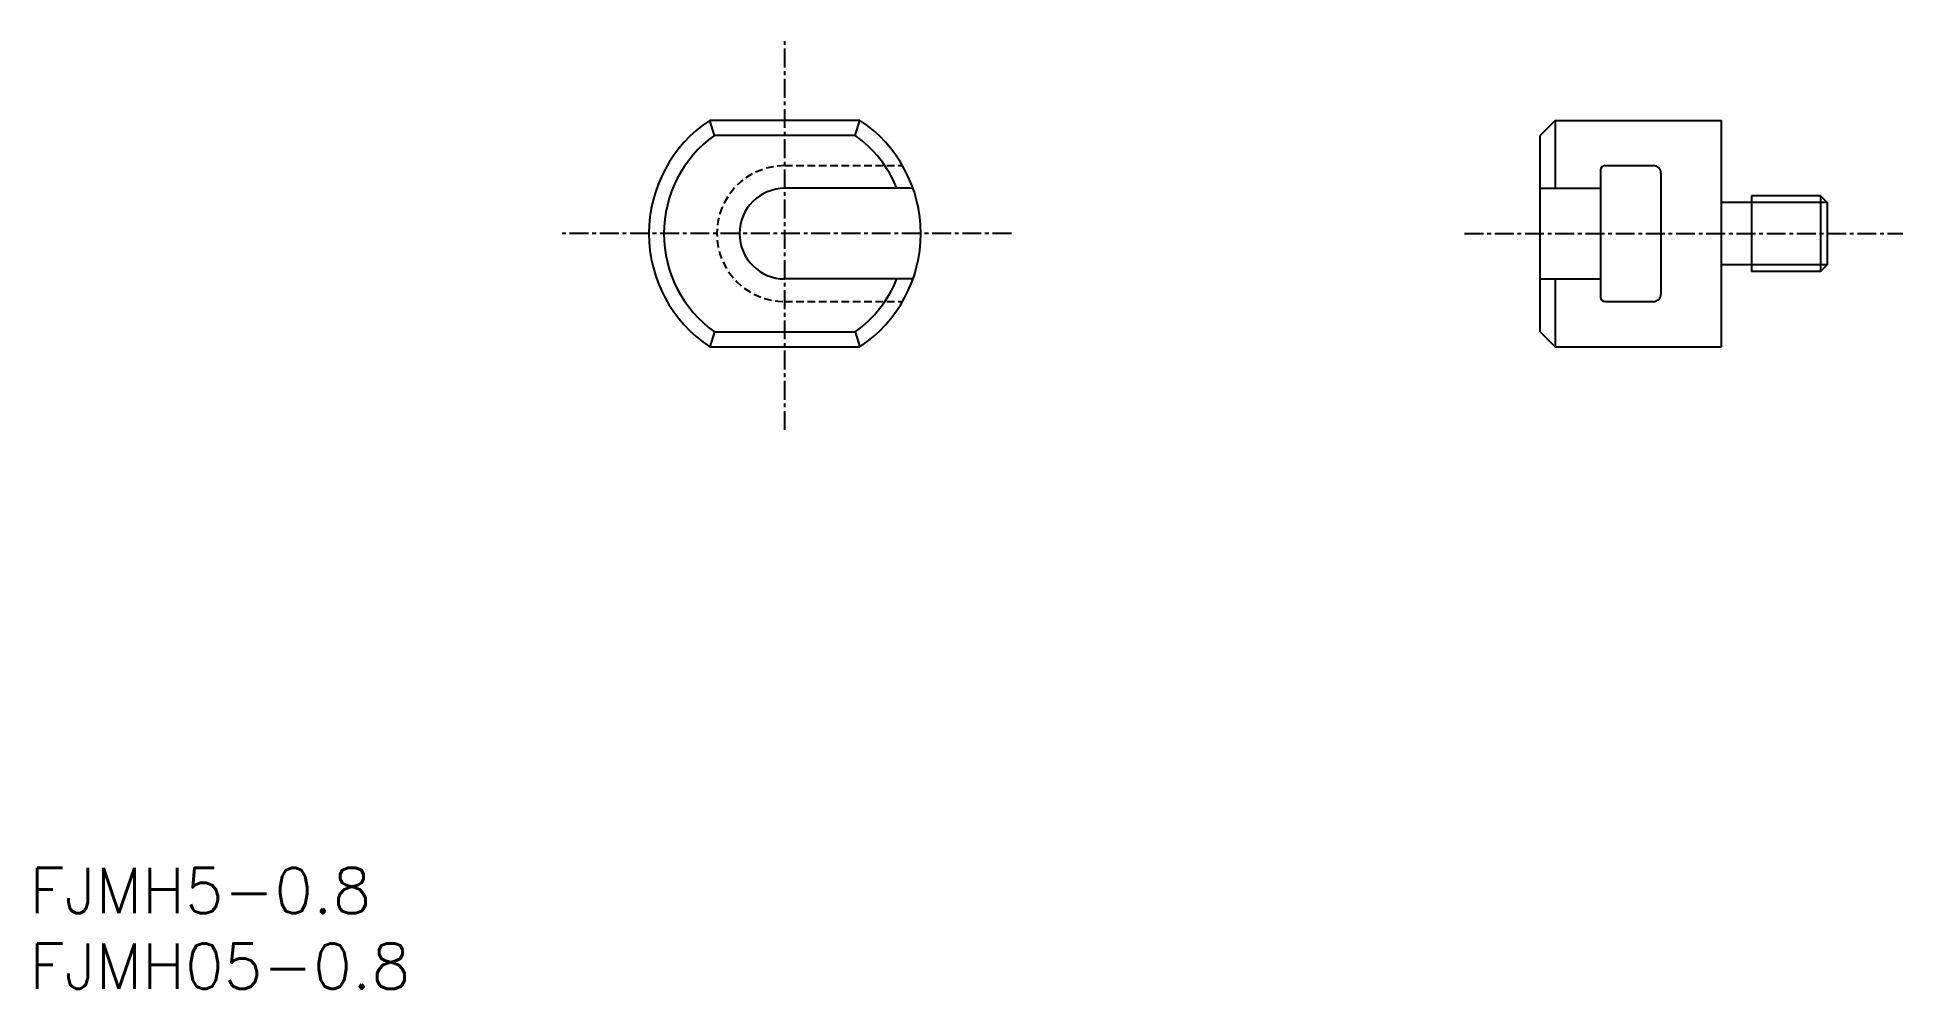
# Model space of a CAD drawing. Extents: x 1 to 124, y 0 to 63.
import ezdxf

# ---------------------------------------------------------------- set-up
doc = ezdxf.new("R2010")
doc.units = 0
doc.linetypes.add('CENTER', pattern=[2, 1.25, -0.25, 0.25, -0.25])
doc.linetypes.add('DASHED', pattern=[0.75, 0.5, -0.25])
doc.layers.get('0').update_dxf_attribs({"linetype": 'CONTINUOUS'})
doc.layers.add('CENTER', color=1, linetype='CENTER')
doc.styles.get("Standard").update_dxf_attribs({"font": 'txt.shx'})

# ---------------------------------------------------------------- blocks, each defined once
blk = doc.blocks.new('*U14')
at = {"color": 7, "linetype": 'CONTINUOUS'}
blk.add_text('FJMH05-0.8', height=3, dxfattribs=at).set_placement((0, 0))
blk = doc.blocks.new('*U15')
at = {"color": 7, "linetype": 'CONTINUOUS'}
blk.add_text('FJMH5-0.8', height=3, dxfattribs=at).set_placement((0, 5))

msp = doc.modelspace()

# ---------------------------------------------------------------- linework, layer by layer
at = {"color": 7, "linetype": 'CONTINUOUS'}
for p, q in [((54.97, 57.5), (45.03, 57.5)), ((45.34, 56.5), (45.03, 57.5)), ((54.66, 56.5), (54.97, 57.5)), ((101, 57.5), (100, 56.5)), ((101, 57.5), (112, 57.5)), ((101, 57.5), (101, 53)), ((112, 42.5), (112, 57.5)), ((54.66, 56.5), (45.34, 56.5)), ((100, 43.5), (100, 56.5)), ((104.3, 54.5), (107.5, 54.5)), ((104, 54.2), (104, 45.8)), ((108, 54), (108, 46)), ((58.49, 53), (50, 53)), ((100, 53), (104, 53)), ((114, 52.5), (114, 47.5)), ((118.57, 52.5), (114, 52.5)), ((118.57, 52.5), (119, 52.07)), ((118.57, 52.5), (118.57, 47.5)), ((119, 52.07), (119, 47.93)), ((58.49, 47), (50, 47)), ((100, 47), (104, 47)), ((101, 47), (101, 42.5)), ((118.57, 47.5), (114, 47.5)), ((118.57, 47.5), (119, 47.93)), ((104.3, 45.5), (107.5, 45.5)), ((45.34, 43.5), (45.03, 42.5)), ((45.34, 43.5), (54.66, 43.5)), ((54.66, 43.5), (54.97, 42.5)), ((100, 43.5), (101, 42.5)), ((45.03, 42.5), (54.97, 42.5)), ((101, 42.5), (112, 42.5))]:
    msp.add_line(p, q, dxfattribs=at)
at = {"color": 3, "linetype": 'DASHED'}
for p, q in [((50, 54.5), (57.79, 54.5)), ((50, 45.5), (57.79, 45.5))]:
    msp.add_line(p, q, dxfattribs=at)
at = {"color": 3, "linetype": 'CONTINUOUS'}
for p, q in [((119, 52.07), (112, 52.07)), ((119, 47.93), (112, 47.93))]:
    msp.add_line(p, q, dxfattribs=at)
at = {"color": 7, "linetype": 'CONTINUOUS'}
for centre, radius, start, end in [((50, 50), 9, 123.5573, 236.4427), ((50, 50), 9, 303.5573, 56.4427), ((50, 50), 8, 125.6591, 234.3409), ((50, 50), 8, 22.0243, 54.3409), ((104.3, 54.2), 0.3, 90, 180), ((107.5, 54), 0.5, 0, 90), ((50, 50), 3, 90, 270), ((50, 50), 8, 305.6591, 337.9757), ((104.3, 45.8), 0.3, 180, 270), ((107.5, 46), 0.5, 270, 0)]:
    msp.add_arc(centre, radius, start, end, dxfattribs=at)
at = {"color": 3, "linetype": 'DASHED'}
msp.add_arc((50, 50), 4.5, 90, 270, dxfattribs=at)
at = {"layer": 'CENTER', "color": 1, "linetype": 'CENTER'}
for p, q in [((50, 37), (50, 63)), ((65, 50), (35, 50)), ((95, 50), (124, 50))]:
    msp.add_line(p, q, dxfattribs=at)

# ---------------------------------------------------------------- block references
at = {"color": 7, "linetype": 'CONTINUOUS'}
for name in ['*U15', '*U14']:
    msp.add_blockref(name, (0, 0), dxfattribs=at)

doc.saveas('drawing.dxf')
